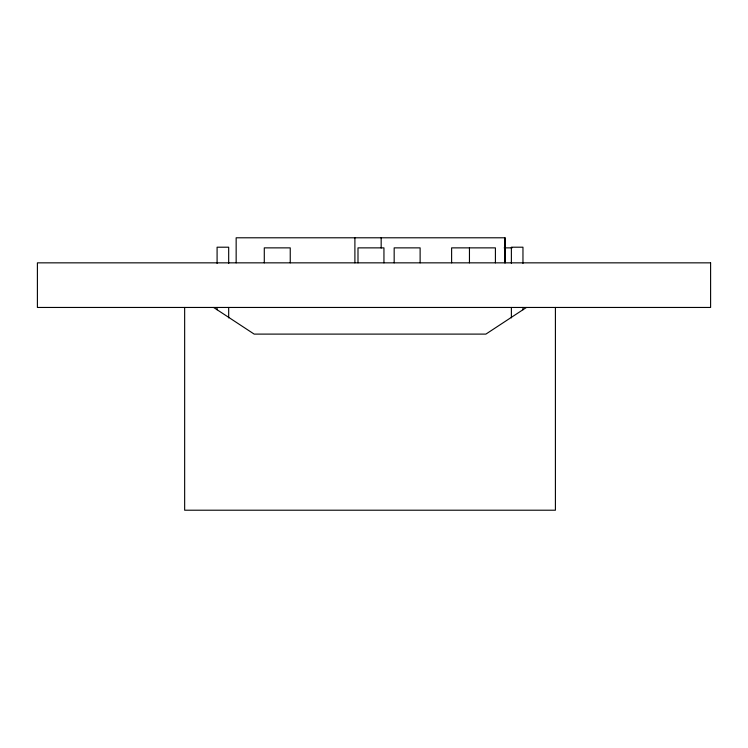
<?xml version="1.0" encoding="UTF-8"?>
<svg xmlns="http://www.w3.org/2000/svg" width="748" height="748" viewBox="0 0 748 748"><rect width="100%" height="100%" fill="white"/><g stroke="black" fill="none" stroke-linecap="round" stroke-linejoin="round"><path stroke-width="1.12" d="M526.442 307.456L485.891 334.104L254.17 334.104L213.619 307.456M504.189 247.869L512.09 247.869M555.409 307.456L555.409 510.211L184.653 510.211L184.653 307.456M522.964 263.427L522.964 247.205L511.38 247.205L511.38 263.427M522.964 307.456L522.964 309.766M511.38 307.456L511.38 317.881M505.124 262.847L505.124 237.789L236.153 237.789L236.153 262.847M504.881 237.789L504.881 262.847M495.41 262.847L495.41 247.869L451.614 247.869L451.614 262.847M469.454 247.869L469.454 262.847M420.124 262.847L420.124 247.869L394.168 247.869L394.168 262.847M383.948 262.847L383.948 247.869L357.993 247.869L357.993 262.847M381.171 237.789L381.171 248.037M354.898 237.789L354.898 262.847M290.243 262.847L290.243 247.869L264.287 247.869L264.287 262.847M228.682 263.427L228.682 247.205L217.088 247.205L217.088 263.427M228.682 307.456L228.682 317.881M217.088 307.456L217.088 309.766M710.6 262.847L37.4 262.847L37.4 307.456L710.6 307.456L710.6 262.847"/></g></svg>
